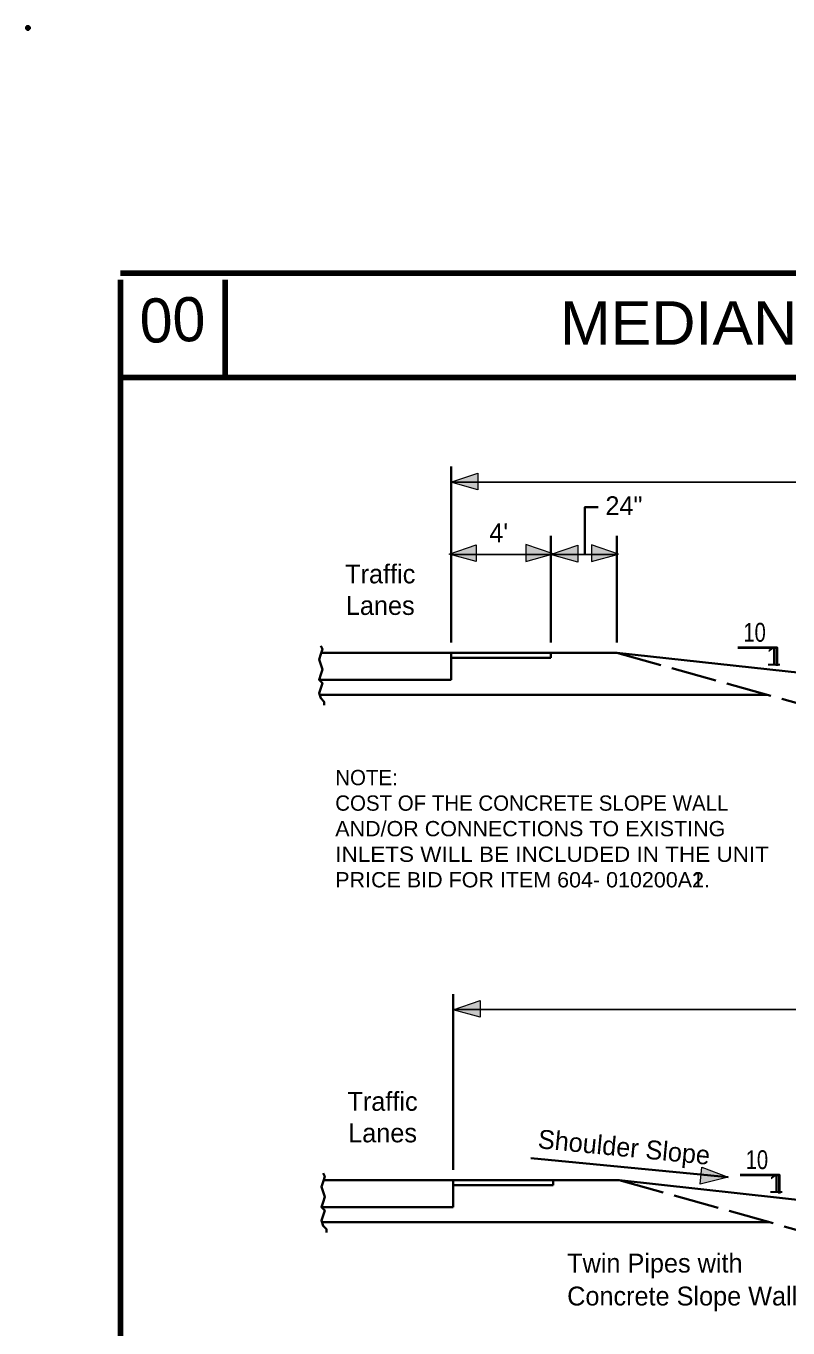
# Model space of a CAD drawing. Extents: x -8731 to 3786, y -61014 to -56618.
# Drawn here: x 2192 to 2602, y -60521 to -59819 of the extents above; entities that cross this region are included whole.
import ezdxf
from ezdxf.enums import TextEntityAlignment as Align

# ---------------------------------------------------------------- set-up
doc = ezdxf.new("R2010")
doc.units = 0
doc.header["$LTSCALE"] = 4.1
doc.header["$PDMODE"] = 32
doc.header["$PDSIZE"] = 2.05
doc.linetypes.add('LONG_DASHED', pattern=[7.5, 6, -1.5])
doc.layers.add('1', color=7, linetype='Continuous', lineweight=35)
doc.layers.add('3', color=7, linetype='Continuous', lineweight=25)

msp = doc.modelspace()

# ---------------------------------------------------------------- hatches: boundary and pattern name
at = {"layer": '1'}
for points in [[(2420.56, -60065.22), (2435.14, -60060.2), (2435.14, -60069.32)], [(2420.56, -60065.22), (2435.14, -60060.2), (2435.14, -60069.32)], [(2419.74, -60103.88), (2434.32, -60098.86), (2434.32, -60107.96)], [(2419.74, -60103.88), (2434.32, -60098.86), (2434.32, -60107.96)], [(2475.66, -60103.82), (2461.08, -60098.8), (2461.08, -60107.9)], [(2475.66, -60103.82), (2461.08, -60098.8), (2461.08, -60107.9)], [(2474.34, -60104.12), (2488.94, -60099.1), (2488.94, -60108.2)], [(2474.34, -60104.12), (2488.94, -60099.1), (2488.94, -60108.2)], [(2510.96, -60103.88), (2496.38, -60098.86), (2496.38, -60107.96)], [(2510.96, -60103.88), (2496.38, -60098.86), (2496.38, -60107.96)], [(2421.8, -60349.44), (2436.38, -60344.42), (2436.38, -60353.52)], [(2421.8, -60349.44), (2436.38, -60344.42), (2436.38, -60353.52)], [(2569.94, -60439.78), (2554.96, -60443.4), (2555.82, -60434.34)], [(2569.94, -60439.78), (2554.96, -60443.4), (2555.82, -60434.34)]]:
    msp.add_hatch(color=256, dxfattribs=at).paths.add_polyline_path(points)

# ---------------------------------------------------------------- linework, layer by layer
at = {"layer": '1', "lineweight": 100}
for p, q in [((3734.98, -59952.56), (2242.74, -59952.56)), ((3734.98, -59952.56), (2242.74, -59952.56)), ((2298.98, -59956.04), (2298.98, -60008.8)), ((2298.98, -59956.04), (2298.98, -60008.8)), ((3678.72, -60008.8), (2242.74, -60008.8)), ((3678.72, -60008.8), (2242.74, -60008.8))]:
    msp.add_line(p, q, dxfattribs=at)
at = {"layer": '1'}
for p, q in [((2420.7, -60151.54), (2420.7, -60056.76)), ((2420.7, -60151.54), (2420.7, -60056.76)), ((2474.46, -60151.54), (2474.46, -60094.14)), ((2474.46, -60151.54), (2474.46, -60094.14)), ((2510, -60151.54), (2510, -60094.14)), ((2510, -60151.54), (2510, -60094.14)), ((2350.82, -60157.06), (2510.04, -60157.06)), ((2350.82, -60157.06), (2510.04, -60157.06)), ((2420.7, -60171.6), (2420.7, -60157.06)), ((2420.7, -60171.6), (2420.7, -60157.06)), ((2474.46, -60159.74), (2474.46, -60157.06)), ((2474.46, -60159.74), (2474.46, -60157.06)), ((2510, -60157.06), (2724.26, -60180.7)), ((2510, -60157.06), (2724.26, -60180.7)), ((2420.7, -60159.74), (2474.46, -60159.74)), ((2420.7, -60159.74), (2474.46, -60159.74)), ((2349.62, -60171.6), (2420.7, -60171.6)), ((2349.62, -60171.6), (2420.7, -60171.6)), ((2349.9, -60179.8), (2590.98, -60179.8)), ((2349.9, -60179.8), (2590.98, -60179.8)), ((2421.94, -60435.76), (2421.94, -60341)), ((2421.94, -60435.76), (2421.94, -60341)), ((2463.66, -60429.48), (2569.98, -60439.62)), ((2463.66, -60429.48), (2569.98, -60439.62)), ((2352.06, -60441.28), (2511.28, -60441.28)), ((2352.06, -60441.28), (2511.28, -60441.28)), ((2421.94, -60455.82), (2421.94, -60441.28)), ((2421.94, -60455.82), (2421.94, -60441.28)), ((2421.94, -60443.96), (2475.72, -60443.96)), ((2421.94, -60443.96), (2475.72, -60443.96)), ((2475.72, -60443.96), (2475.72, -60441.28)), ((2475.72, -60443.96), (2475.72, -60441.28)), ((2511.26, -60441.28), (2725.5, -60464.92)), ((2511.26, -60441.28), (2725.5, -60464.92)), ((2350.86, -60455.82), (2421.94, -60455.82)), ((2350.86, -60455.82), (2421.94, -60455.82)), ((2351.14, -60464.02), (2592.22, -60464.02)), ((2351.14, -60464.02), (2592.22, -60464.02))]:
    msp.add_line(p, q, dxfattribs=at)
at = {"layer": '1', "linetype": 'LONG_DASHED'}
for p, q in [((2510, -60157.06), (2724.26, -60217.16)), ((2510, -60157.06), (2724.26, -60217.16)), ((2511.26, -60441.28), (2725.5, -60501.38)), ((2511.26, -60441.28), (2725.5, -60501.38))]:
    msp.add_line(p, q, dxfattribs=at)
at = {"layer": '1', "lineweight": 100}
msp.add_lwpolyline([(2242.74, -59956.04), (2242.74, -60974), (3733.5, -60974)], dxfattribs=at)
msp.add_lwpolyline([(2242.74, -59956.04), (2242.74, -60974), (3733.5, -60974)], dxfattribs=at)
at = {"layer": '1', "lineweight": 13}
for points in [[(2420.56, -60065.22), (2435.14, -60060.2), (2435.14, -60069.32)], [(2420.56, -60065.22), (2435.14, -60060.2), (2435.14, -60069.32)], [(2419.74, -60103.88), (2434.32, -60098.86), (2434.32, -60107.96)], [(2419.74, -60103.88), (2434.32, -60098.86), (2434.32, -60107.96)], [(2475.66, -60103.82), (2461.08, -60098.8), (2461.08, -60107.9)], [(2475.66, -60103.82), (2461.08, -60098.8), (2461.08, -60107.9)], [(2474.34, -60104.12), (2488.94, -60099.1), (2488.94, -60108.2)], [(2474.34, -60104.12), (2488.94, -60099.1), (2488.94, -60108.2)], [(2510.96, -60103.88), (2496.38, -60098.86), (2496.38, -60107.96)], [(2510.96, -60103.88), (2496.38, -60098.86), (2496.38, -60107.96)], [(2421.8, -60349.44), (2436.38, -60344.42), (2436.38, -60353.52)], [(2421.8, -60349.44), (2436.38, -60344.42), (2436.38, -60353.52)], [(2569.94, -60439.78), (2554.96, -60443.4), (2555.82, -60434.34)], [(2569.94, -60439.78), (2554.96, -60443.4), (2555.82, -60434.34)]]:
    msp.add_lwpolyline(points, close=True, dxfattribs=at)
at = {"layer": '1'}
for points in [[(2492.7, -60104.16), (2492.7, -60078.64), (2499.98, -60078.64)], [(2492.7, -60104.16), (2492.7, -60078.64), (2499.98, -60078.64)], [(2350.54, -60153.36), (2351.44, -60155.2), (2350.54, -60157.92), (2349.62, -60160.66), (2350.54, -60163.4), (2351.44, -60166.12), (2350.54, -60168.86), (2349.62, -60171.6), (2351.44, -60173.4), (2350.54, -60176.14), (2349.62, -60178.88), (2350.54, -60181.62), (2352.36, -60183.44), (2352.36, -60185.26)], [(2350.54, -60153.36), (2351.44, -60155.2), (2350.54, -60157.92), (2349.62, -60160.66), (2350.54, -60163.4), (2351.44, -60166.12), (2350.54, -60168.86), (2349.62, -60171.6), (2351.44, -60173.4), (2350.54, -60176.14), (2349.62, -60178.88), (2350.54, -60181.62), (2352.36, -60183.44), (2352.36, -60185.26)], [(2351.78, -60437.6), (2352.7, -60439.4), (2351.78, -60442.14), (2350.86, -60444.88), (2351.78, -60447.62), (2352.7, -60450.36), (2351.78, -60453.08), (2350.86, -60455.82), (2352.7, -60457.64), (2351.78, -60460.36), (2350.86, -60463.1), (2351.78, -60465.84), (2353.6, -60467.66), (2353.6, -60469.48)], [(2351.78, -60437.6), (2352.7, -60439.4), (2351.78, -60442.14), (2350.86, -60444.88), (2351.78, -60447.62), (2352.7, -60450.36), (2351.78, -60453.08), (2350.86, -60455.82), (2352.7, -60457.64), (2351.78, -60460.36), (2350.86, -60463.1), (2351.78, -60465.84), (2353.6, -60467.66), (2353.6, -60469.48)]]:
    msp.add_lwpolyline(points, dxfattribs=at)
at = {"layer": '1', "lineweight": 40}
for points in [[(2575.22, -60154.18), (2596.16, -60154.18), (2596.16, -60164.2)], [(2575.22, -60154.18), (2596.16, -60154.18), (2596.16, -60164.2)], [(2576.46, -60438.4), (2597.42, -60438.4), (2597.42, -60448.42)], [(2576.46, -60438.4), (2597.42, -60438.4), (2597.42, -60448.42)]]:
    msp.add_lwpolyline(points, dxfattribs=at)
at = {"layer": '1'}
msp.add_point((2192.8, -59820.34), dxfattribs=at)
at = {"layer": '3'}
for p, q in [((2420.7, -60065.18), (3027.8, -60065.18)), ((2420.7, -60065.18), (3027.8, -60065.18)), ((2420.7, -60104.16), (2510, -60104.16)), ((2420.7, -60104.16), (2510, -60104.16)), ((2421.94, -60349.4), (3029.04, -60349.4)), ((2421.94, -60349.4), (3029.04, -60349.4))]:
    msp.add_line(p, q, dxfattribs=at)

# ---------------------------------------------------------------- texts
at = {"layer": '1'}
msp.add_text('00', height=23.78, rotation=2.121, dxfattribs=at).set_placement((2253.44, -59990.18))
at = {"layer": '3', "width": 1.05}
for p in [(2982.31, -59991.04), (2982.314, -59991.04)]:
    msp.add_text('MEDIAN MODIFICATION AT BRIDGES AND MEDIAN OBSTACLES', height=23.4, dxfattribs=at).set_placement(p, align=Align.CENTER)
at = {"layer": '3'}
for s, p in [('24"', (2513.83, -60082.92)), ('24"', (2513.835, -60082.92)), ("4'", (2446.38, -60097.5)), ("4'", (2446.385, -60097.5)), ('Traffic', (2382.58, -60119.68)), ('Traffic', (2382.587, -60119.68)), ('Lanes', (2382.58, -60136.68)), ('Lanes', (2382.58, -60136.68)), ('Traffic', (2383.82, -60403.92)), ('Traffic', (2383.827, -60403.92)), ('Lanes', (2383.84, -60420.92)), ('Lanes', (2383.84, -60420.92))]:
    msp.add_text(s, height=10.17, dxfattribs=at).set_placement(p, align=Align.CENTER)
for s, width, p in [('10', 0.8, (2584.212, -60151.118)), ('10', 0.8, (2584.214, -60151.118)), ('   1  ', 1.1, (2592.402, -60164.033)), ('   1  ', 1.1, (2592.412, -60164.033)), ('10', 0.8, (2585.452, -60435.358)), ('10', 0.8, (2585.454, -60435.358)), ('   1  ', 1.1, (2593.662, -60448.253)), ('   1  ', 1.1, (2593.672, -60448.253))]:
    msp.add_text(s, height=10.17, rotation=0.019, dxfattribs=dict(at, width=width)).set_placement(p, align=Align.CENTER)
for s, height, p in [('NOTE:', 8.237, (2358.34, -60228.44)), ('NOTE:', 8.237, (2358.34, -60228.44)), ('COST OF THE CONCRETE SLOPE WALL', 8.237, (2358.34, -60242.2)), ('COST OF THE CONCRETE SLOPE WALL', 8.237, (2358.34, -60242.2)), ('Twin Pipes with', 10.17, (2483.26, -60491.091)), ('Concrete Slope Wall', 10.17, (2483.26, -60508.84))]:
    msp.add_text(s, height=height, dxfattribs=at).set_placement(p)
for s, width, p in [('AND/OR CONNECTIONS TO EXISTING', 1.05, (2358.34, -60255.98)), ('AND/OR CONNECTIONS TO EXISTING', 1.05, (2358.34, -60255.98)), ('INLETS WILL BE INCLUDED IN THE UNIT', 1.1, (2358.34, -60269.76)), ('INLETS WILL BE INCLUDED IN THE UNIT', 1.1, (2358.34, -60269.76)), ('PRICE BID FOR ITEM 604- 010200A2.', 1.05, (2358.34, -60283.52)), ('PRICE BID FOR ITEM 604- 010200A1.', 1.05, (2358.34, -60283.52))]:
    msp.add_text(s, height=8.237, dxfattribs=dict(at, width=width)).set_placement(p)
for p in [(2513.433, -60428.553), (2513.44, -60428.554)]:
    msp.add_text('Shoulder Slope', height=10.17, rotation=354.447, dxfattribs=at).set_placement(p, align=Align.CENTER)

doc.saveas('drawing.dxf')
